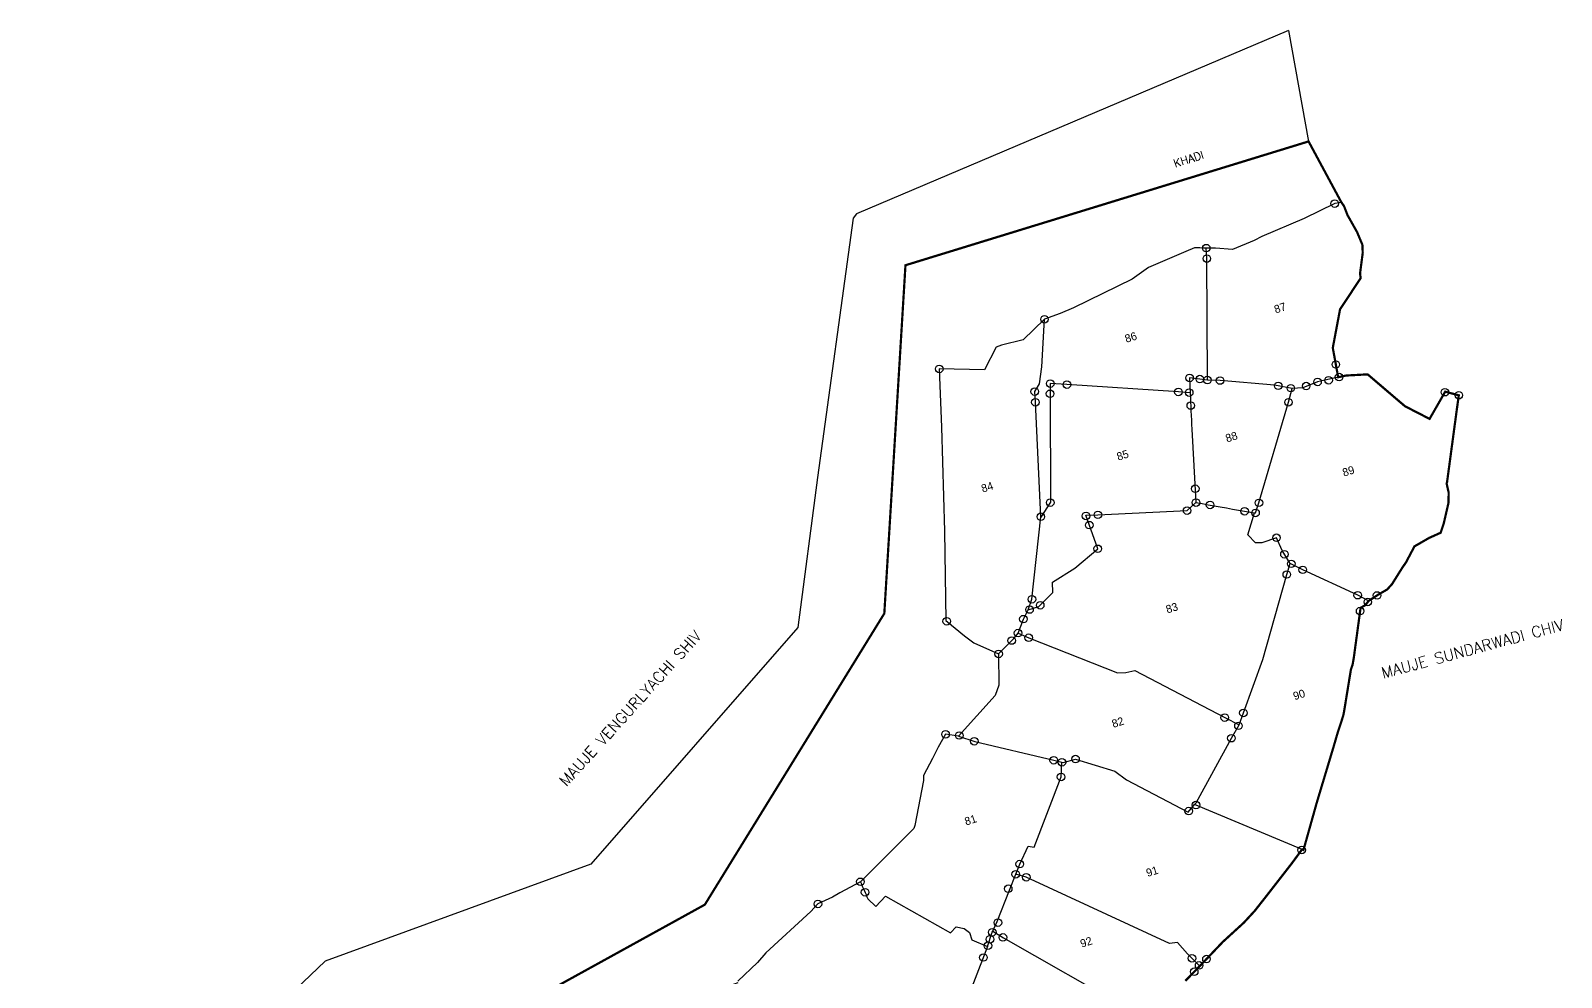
# Model space of a CAD drawing. Header units: metres. Extents: x 355712 to 357523, y 1745396 to 1748564.
# Drawn here: x 355815 to 357523, y 1747507 to 1748564 of the extents above; entities that cross this region are included whole.
import ezdxf
from ezdxf.enums import TextEntityAlignment as Align

# ---------------------------------------------------------------- set-up
doc = ezdxf.new("R2010")
doc.units = ezdxf.units.M
doc.header["$MEASUREMENT"] = 0
doc.linetypes.add('DASHDOT', pattern=[1, 0.5, -0.25, 0, -0.25])
for name, color, linetype in [('OFF', 1, 'Continuous'), ('POLY_PARCEL', 6, 'Continuous'), ('POLY_WATER', 4, 'Continuous'), ('SYM_STONE', 1, 'Continuous'), ('TEXT_MAPIN', 7, 'Continuous'), ('TEXT_MAPOUT', 7, 'Continuous'), ('TEXT_PARCEL', 7, 'Continuous'), ('V_BOUND_LINE', 7, 'Continuous'), ('V_BOUND_STREAM_LINE', 7, 'DASHDOT')]:
    doc.layers.add(name, color=color, linetype=linetype)
doc.styles.get("Standard").update_dxf_attribs({"font": 'simplex.shx'})
doc.styles.add('TEXT_MAP', font='KRDEV050.TTF')

# ---------------------------------------------------------------- blocks, each defined once
blk = doc.blocks.new('STONE')
blk.add_circle((0, 0), 0.851)

msp = doc.modelspace()

# ---------------------------------------------------------------- linework, layer by layer
at = {"layer": 'OFF'}
msp.add_lwpolyline([(357218.5, 1748564.3), (357240.9, 1748440.6)], dxfattribs=at)
at = {"layer": 'POLY_PARCEL'}
for points in [[(357128, 1748174.3), (357127.4, 1748309.8), (357126.7, 1748321.5)], [(356942.2, 1748021.7), (356936.2, 1748149.4), (356935.4, 1748161.3), (356940.7, 1748169.9), (356943.3, 1748188.9), (356946.3, 1748242.1)], [(357108.9, 1748160.1), (357095.7, 1748161), (356971.3, 1748169.2), (356952.7, 1748170.3), (356952.5, 1748158.9), (356953.1, 1748038.1), (356942.2, 1748021.2), (356942.2, 1748021.7)], [(357128, 1748174.3), (357108.1, 1748176.6), (357108.9, 1748160.1)], [(357222.4, 1748164.9), (357202.7, 1748168.6), (357142.2, 1748173.7), (357128.8, 1748174.2), (357128, 1748174.3)], [(357180.4, 1748026.1), (357181.7, 1748025.9), (357185.5, 1748037.2), (357218.5, 1748149.5), (357222.4, 1748164.9)], [(357273.9, 1748177.4), (357260.7, 1748174.6), (357250.9, 1748172.1), (357234.6, 1748165.6), (357222.4, 1748164.9)], [(356928, 1747917.6), (356940, 1747921.4), (356955.7, 1747937.3), (356955.3, 1747948.7), (356980.1, 1747964.4), (357005.7, 1747985.9), (356992.3, 1748023.5), (357005.9, 1748023.8), (357105.4, 1748028.5), (357115.3, 1748037.5)], [(356928, 1747917.6), (356932.3, 1747929.6), (356942.2, 1748021.7)], [(357220.5, 1747969.6), (357211.4, 1747983.9), (357205.1, 1747998.3), (357188.8, 1747992.5), (357181.8, 1747992.5), (357173.3, 1748001.4), (357180.4, 1748026.1)], [(357163.3, 1747789.4), (357168.2, 1747802.7), (357190, 1747862.3), (357216.6, 1747957.2), (357220.5, 1747969.6)], [(357307.9, 1747927.7), (357295.7, 1747934.1), (357234.4, 1747962.4), (357220.5, 1747969.6)], [(356916.8, 1747891.9), (356922.8, 1747907.4), (356928, 1747917.6)], [(356895.1, 1747868.5), (356912.1, 1747885.8), (356916.8, 1747891.9)], [(356916.8, 1747891.9), (356928.7, 1747886.6), (357027.8, 1747847.5), (357037, 1747847.8), (357046.9, 1747849.9), (357147.4, 1747797.5), (357163.3, 1747789.4)], [(357113.8, 1747700.4), (357115.4, 1747702.3), (357154.8, 1747774.5), (357163.3, 1747789.4)], [(356850.5, 1747776.7), (356868.6, 1747770.8), (356956.6, 1747749.8), (356965.8, 1747747.6)], [(356914.2, 1747622.6), (356918.7, 1747634), (356928.1, 1747653.9), (356934.9, 1747652.9), (356964.8, 1747731.2), (356965.8, 1747747.6)], [(356965.8, 1747747.6), (356967.3, 1747747.2), (356980.9, 1747751.2), (357024.9, 1747737.8), (357037.9, 1747728), (357106.4, 1747692.1), (357113.8, 1747700.4)], [(357233.6, 1747650.3), (357113.8, 1747700.4)], [(356888.6, 1747559.1), (356893.4, 1747570), (356907.4, 1747604.9), (356914.2, 1747622.6)], [(356926, 1747619.3), (356914.2, 1747622.6)], [(357119.5, 1747520.1), (357105.9, 1747533.7), (357094.6, 1747546.3), (357085.9, 1747545.5), (356926, 1747619.3)], [(356882.8, 1747541.9), (356888, 1747557.8), (356888.6, 1747559.1)], [(356888.6, 1747559.1), (356900.7, 1747551.6), (357041.4, 1747471.3), (357050.5, 1747451.4), (357061.3, 1747445.5), (357056, 1747437.9), (357030.1, 1747406.3)], [(356882.8, 1747541.9), (356820.1, 1747379.6)]]:
    msp.add_lwpolyline(points, dxfattribs=at)
for points in [[(357108.9, 1748160.1, 0.005148), (357110.7, 1748119.5), (357115.3, 1748037.5)], [(357115.3, 1748037.5, -0.00268), (357169.5, 1748027.8), (357180.4, 1748026.1)], [(356740.9, 1747614.2, -0.007924), (356749.3, 1747595.1), (356758, 1747586.6), (356768.9, 1747598), (356841.6, 1747557.2), (356847.7, 1747563.8), (356856.6, 1747562), (356862.6, 1747557.6), (356865.2, 1747549.5), (356882.8, 1747541.9)]]:
    msp.add_lwpolyline(points, format="xyb", dxfattribs=at)
at = {"layer": 'POLY_WATER'}
msp.add_lwpolyline([(357218.5, 1748564.3), (356736.4, 1748359.6), (356732.8, 1748355), (356693.2, 1748065.6), (356671.3, 1747898.1), (356440.1, 1747634), (356143.8, 1747525.5), (355913, 1747305.1), (355918.5, 1747105.2), (355925.8, 1746720.3), (355905.2, 1746725.8), (355895.5, 1746729.5), (355815.3, 1746739.8)], dxfattribs=at)
for points in [[(357277.5, 1748372.6), (357270.1, 1748371.2), (357236, 1748354.6), (357188.7, 1748334.6), (357180.2, 1748329.9), (357156, 1748320.1), (357136.9, 1748321.4, -0.011109), (357113.6, 1748321.9), (357103.8, 1748317.8), (357062.3, 1748300), (357044, 1748287), (356978.5, 1748255), (356963.7, 1748248.4), (356946.3, 1748242.1), (356922.4, 1748219.3), (356898.2, 1748213.2), (356892.5, 1748210.9), (356879.4, 1748185.7), (356828.9, 1748186.7), (356831.4, 1748121.6), (356834.9, 1748005.7), (356836.2, 1747905.8), (356857.2, 1747888.8), (356867.4, 1747880.8), (356895.1, 1747868.5), (356895.3, 1747833.8), (356891.4, 1747822.1), (356850.5, 1747776.7), (356835.9, 1747778.8), (356827.6, 1747764.6), (356821.3, 1747752), (356811.2, 1747732.9), (356811.3, 1747727.3), (356801.8, 1747677.1), (356800.6, 1747673.7), (356740.9, 1747614.2), (356718.1, 1747602), (356709.8, 1747597), (356693.6, 1747589.5), (356685.5, 1747581.1), (356635.4, 1747534.8), (356626.2, 1747524.2), (356604.1, 1747503.3)], [(356604.3, 1747501.4, -0.001459), (356471.9, 1747454.9)]]:
    msp.add_lwpolyline(points, format="xyb", dxfattribs=at)
at = {"layer": 'V_BOUND_LINE', "const_width": 2.48}
msp.add_lwpolyline([(357277.5, 1748372.6), (357280.4, 1748368.5), (357284.3, 1748358.4), (357295, 1748339.4), (357300.9, 1748325.3), (357301.3, 1748316.2), (357298.3, 1748293.1), (357299, 1748288), (357276, 1748253.2), (357267.9, 1748210.2), (357273.9, 1748177.4), (357282.7, 1748179.3), (357306.8, 1748180.6), (357338.6, 1748153.4), (357348.5, 1748145), (357375.9, 1748130.9), (357393.3, 1748161.3), (357408.5, 1748157.2), (357406.3, 1748141.7), (357395.4, 1748060.5), (357394.9, 1748058.7), (357397.2, 1748048.5), (357396.9, 1748036.9), (357391.6, 1748013.8), (357388.2, 1748003.8), (357375.5, 1747998.1), (357359, 1747988.6), (357349.7, 1747971), (357345.4, 1747964.7), (357334, 1747946.5), (357328.6, 1747940.5), (357318.5, 1747934.7), (357307.9, 1747927.7), (357304.2, 1747923), (357298.9, 1747920), (357291.4, 1747864.7), (357290, 1747856.5), (357288.1, 1747851), (357280.7, 1747805.6), (357279.6, 1747799.7), (357273.4, 1747780.8), (357268.9, 1747765.3), (357250.1, 1747702.8), (357235.2, 1747649.7), (357233.6, 1747650.3), (357222.5, 1747635.2), (357192.9, 1747597.1), (357180.7, 1747581.6), (357168.6, 1747568.5), (357145.3, 1747547.2), (357119.5, 1747520.1), (357103.4, 1747503.6)], dxfattribs=at)
at = {"layer": 'V_BOUND_STREAM_LINE', "ltscale": 10, "const_width": 2.48}
msp.add_lwpolyline([(355993.7, 1745957.6), (355909.8, 1745977.9), (355849.5, 1746358), (355916.1, 1746486.7), (356047.1, 1746601.5), (356092.3, 1746831.5), (356106.3, 1747274.9), (356207, 1747389.8), (356567.4, 1747588.7), (356767.6, 1747913.7), (356791.2, 1748302.4), (357240.9, 1748440.6), (357277.5, 1748372.6)], dxfattribs=at)

# ---------------------------------------------------------------- block references
at = {"layer": 'SYM_STONE', "xscale": 4.958719952990542, "yscale": 4.958719952990542, "zscale": 4.958719952990542, "rotation": 17.66084826183278}
for p in [(357270.1, 1748371.2), (357126.7, 1748321.5), (357126.7, 1748321.5), (357127.4, 1748309.8), (356946.3, 1748242.1), (356828.9, 1748186.7), (357108.1, 1748176.6), (357119.6, 1748175.3), (357271.3, 1748191.6), (357274.9, 1748177.6), (356935.4, 1748161.3), (356952.5, 1748158.9), (356952.7, 1748170.3), (356971.3, 1748169.2), (357095.7, 1748161), (357107.7, 1748160.2), (357128, 1748174.3), (357142.2, 1748173.7), (357207, 1748167.8), (357221.1, 1748165.2), (357238.2, 1748167.6), (357250.9, 1748172.1), (357263.2, 1748174), (357393, 1748160.7), (356936.2, 1748149.4), (357109.5, 1748145.8), (357218.5, 1748149.5), (357408.5, 1748157.2), (357114.5, 1748053), (356942.2, 1748021.7), (356952.7, 1748037.5), (356992.6, 1748022.6), (357005.9, 1748023.8), (357105.4, 1748028.5), (357115.3, 1748037.5), (357131, 1748034.8), (357169.5, 1748027.8), (357181.7, 1748025.9), (357185.5, 1748037.2), (356996.2, 1748012.3), (357205.1, 1747998.3), (357005.7, 1747985.9), (357214, 1747979.8), (357216.6, 1747957.2), (357221.6, 1747969.1), (357234.4, 1747962.4), (356932.3, 1747929.6), (356941.5, 1747922.9), (357295.7, 1747934.1), (357307, 1747926.6), (357317.3, 1747933.8), (356837.2, 1747905), (356922.8, 1747907.4), (356929.6, 1747918.1), (357298.4, 1747916.4), (356916.8, 1747891.9), (356928.7, 1747886.6), (356895.1, 1747868.5), (356909.8, 1747883.5), (357168.2, 1747802.7), (357147.4, 1747797.5), (357162.7, 1747788.3), (356835.9, 1747778.8), (356851.2, 1747777.5), (356868, 1747771), (357154.8, 1747774.5), (356956.6, 1747749.8), (356980.9, 1747751.2), (356964.8, 1747731.2), (356965.8, 1747747.6), (357115.3, 1747699.8), (357107.2, 1747693.1), (357233.1, 1747649.6), (356918.7, 1747634), (356740.9, 1747614.2), (356914.2, 1747622.6), (356926, 1747619.3), (356746.1, 1747602.5), (356905.8, 1747606.5), (356693.6, 1747589.5), (356894.3, 1747568.6), (356885.5, 1747550.1), (356888, 1747557.8), (356899.9, 1747552.1), (356878.1, 1747529.7), (356883.2, 1747542.9), (357110.8, 1747528.8), (357127, 1747528), (357113.3, 1747513.8), (357118.8, 1747520.9)]:
    msp.add_blockref('STONE', p, dxfattribs=at)

# ---------------------------------------------------------------- texts
at = {"layer": 'TEXT_MAPIN'}
msp.add_text('KHADI', height=8.93, rotation=17.6608, dxfattribs=at).set_placement((357092, 1748411.4))
at = {"layer": 'TEXT_MAPOUT'}
for s, rotation, p in [('MAUJE SUNDARWADI CHIV', 15.0611, (357324, 1747841)), ('MAUJE VENGURLYACHI SHIV', 47.8903, (356412.9, 1747719.8))]:
    msp.add_text(s, height=12.397, rotation=rotation, dxfattribs=at).set_placement(p)
at = {"layer": 'TEXT_PARCEL', "style": 'TEXT_MAP'}
for s, p in [('87', (357209.1, 1748254.8)), ('86', (357042.6, 1748222)), ('88', (357154.9, 1748110.8)), ('85', (357033.5, 1748090.4)), ('89', (357285.3, 1748072.6)), ('84', (356882.4, 1748054.8)), ('83', (357088.4, 1747919.9)), ('90', (357230.3, 1747823.1)), ('82', (357028.1, 1747792.2)), ('81', (356863.8, 1747683.2)), ('91', (357066.3, 1747625.8)), ('92', (356992.8, 1747546.9))]:
    msp.add_text(s, height=8.93, rotation=17.6608, dxfattribs=at).set_placement(p, align=Align.MIDDLE)

doc.saveas('drawing.dxf')
